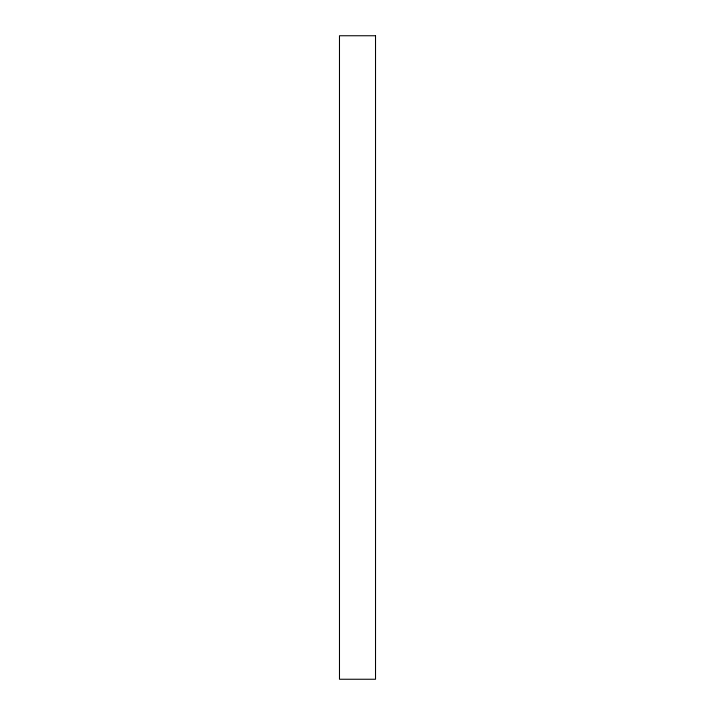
<?xml version="1.0" encoding="UTF-8"?>
<svg xmlns="http://www.w3.org/2000/svg" width="715" height="715" viewBox="0 0 715 715"><rect width="100%" height="100%" fill="white"/><g stroke="black" fill="none" stroke-linecap="round" stroke-linejoin="round"><path stroke-width="1.07" d="M375.518 35.75L339.482 35.75L339.482 679.25L375.518 679.25L375.518 35.75"/></g></svg>
